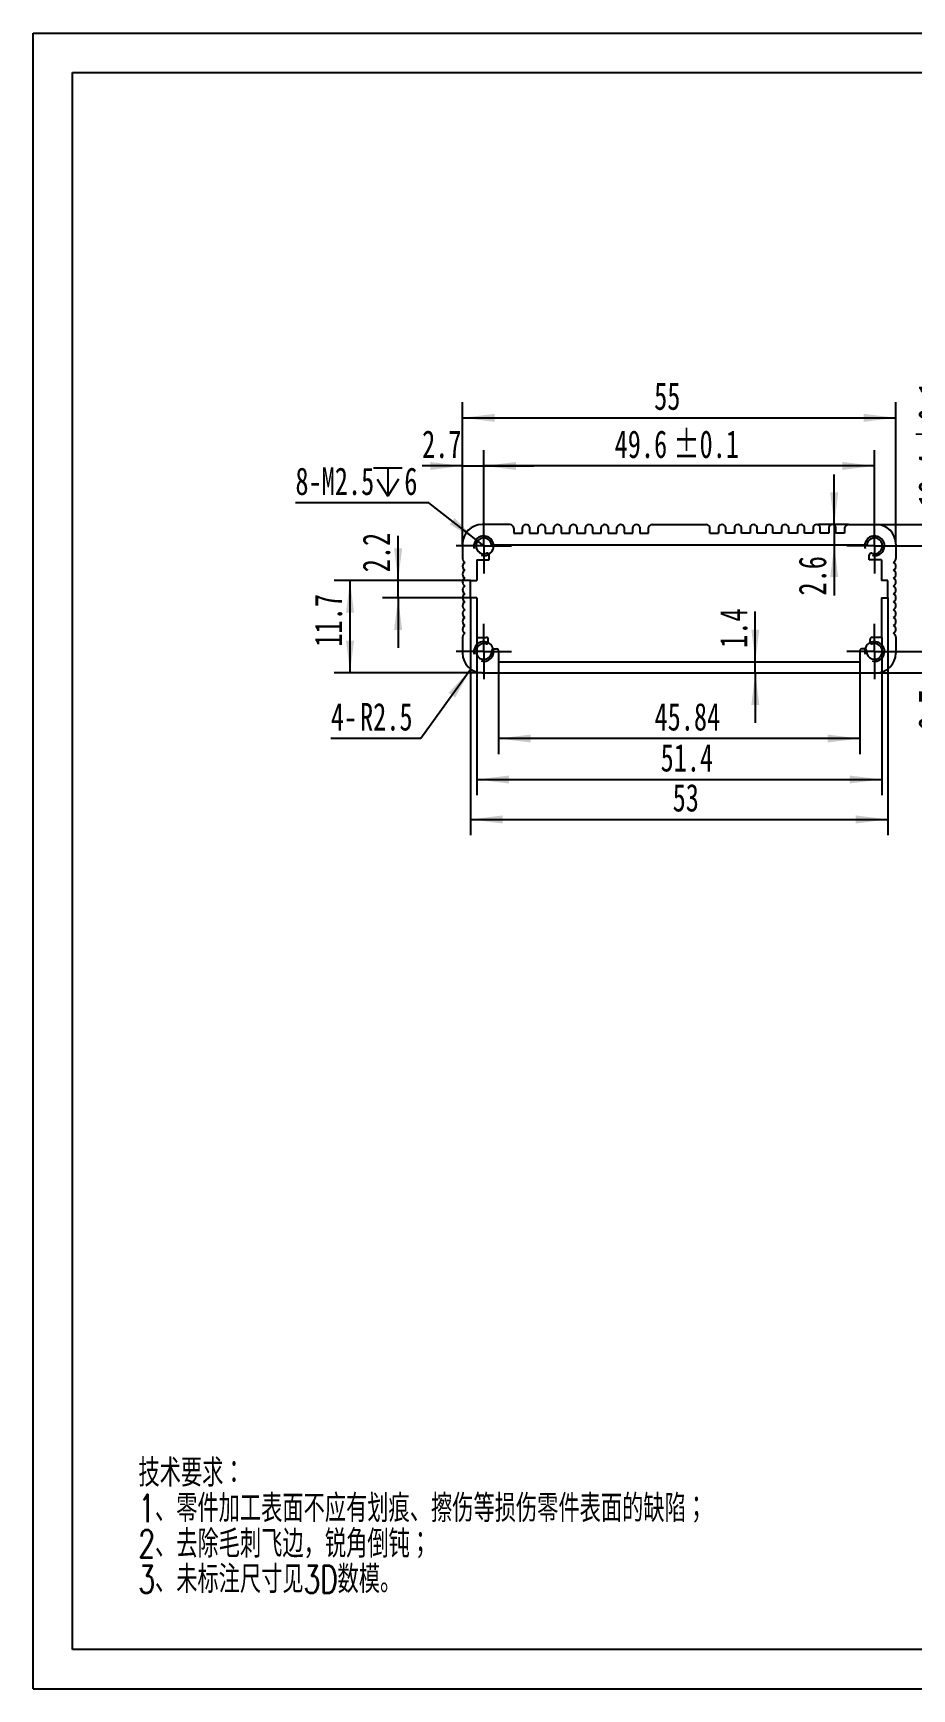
# Model space of a CAD drawing. Extents: x 0 to 297, y 0 to 210.
# Drawn here: x 0 to 111.5, y 0 to 210 of the extents above; entities that cross this region are included whole.
import ezdxf

# ---------------------------------------------------------------- set-up
doc = ezdxf.new("R2010")
doc.units = 0
doc.linetypes.add('SLD-中心线', pattern=[34.29, 30.48, -1.27, 1.27, -1.27])
doc.linetypes.add('SLD-实线', pattern=[0])
doc.layers.get('0').update_dxf_attribs({"linetype": 'CONTINUOUS'})
for name, color, linetype in [('中心线层', 7, 'SLD-中心线'), ('图框', 7, 'SLD-实线'), ('标注层', 7, 'SLD-实线')]:
    doc.layers.add(name, color=color, linetype=linetype)
doc.styles.add('SLDTEXTSTYLE0', font='TXT', dxfattribs={"width": 0.7, "bigfont": 'bigfont'})
doc.styles.add('SLDTEXTSTYLE1', font='TXT', dxfattribs={"width": 0.7})
doc.dimstyles.new('SLDDIMSTYLE0', dxfattribs={"dimtxt": 3.5, "dimasz": 4.08, "dimexe": 0, "dimexo": 0.0625, "dimgap": 0.875, "dimtad": 2, "dimrnd": 1e-09, "dimzin": 12, "dimtxsty": 'SLDTEXTSTYLE1', "dimsah": 1, "dimcen": 0.09, "dimazin": 3, "dimtfac": 1, "dimtofl": 0, "dimtmove": 0, "dimatfit": 3, "dimtolj": 1, "dimtzin": 12})
doc.dimstyles.new('SLDDIMSTYLE1', dxfattribs={"dimtxt": 3.5, "dimasz": 4.08, "dimexe": 0, "dimexo": 0.0625, "dimgap": 0.875, "dimtad": 2, "dimrnd": 1e-09, "dimzin": 12, "dimtxsty": 'SLDTEXTSTYLE1', "dimsah": 1, "dimcen": 0.09, "dimazin": 3, "dimtol": 1, "dimtp": 0.1, "dimtm": 0.1, "dimtfac": 1, "dimtofl": 0, "dimtmove": 0, "dimatfit": 3, "dimtolj": 1})
doc.dimstyles.new('SLDDIMSTYLE2', dxfattribs={"dimtxt": 3.5, "dimasz": 4.08, "dimexe": 0, "dimexo": 0.0625, "dimgap": 0.875, "dimtad": 2, "dimrnd": 1e-09, "dimzin": 12, "dimtxsty": 'SLDTEXTSTYLE1', "dimsah": 1, "dimcen": 0.09, "dimazin": 3, "dimtfac": 1, "dimtmove": 0, "dimatfit": 3, "dimtolj": 1, "dimtzin": 12})
doc.dimstyles.new('SLDDIMSTYLE3', dxfattribs={"dimtxt": 3.5, "dimasz": 4.08, "dimexe": 0, "dimexo": 0.0625, "dimgap": 0.875, "dimtad": 0, "dimtih": 1, "dimtoh": 1, "dimrnd": 1e-09, "dimzin": 12, "dimtxsty": 'SLDTEXTSTYLE1', "dimsah": 1, "dimcen": 0, "dimazin": 3, "dimtfac": 1, "dimtofl": 0, "dimtmove": 0, "dimatfit": 3, "dimtolj": 1, "dimtzin": 12})
doc.dimstyles.new('SLDDIMSTYLE4', dxfattribs={"dimtxt": 3.5, "dimasz": 4.08, "dimexe": 0, "dimexo": 0.0625, "dimgap": 0.875, "dimtad": 0, "dimtih": 1, "dimtoh": 1, "dimrnd": 1e-09, "dimzin": 12, "dimtxsty": 'SLDTEXTSTYLE1', "dimsah": 1, "dimcen": 0, "dimazin": 3, "dimtfac": 1, "dimtofl": 0, "dimtmove": 0, "dimatfit": 3, "dimtolj": 1, "dimtzin": 12})

# ---------------------------------------------------------------- blocks, each defined once
blk = doc.blocks.new('SW_NOTE_0')
at = {"layer": '标注层', "color": 0, "char_height": 3.5, "attachment_point": 1, "style": 'SLDTEXTSTYLE0'}
for s, insert in [('技术要求：', (0, 4.51)), ('1、零件加工表面不应有划痕、擦伤等损伤零件表面的缺陷；', (0, 0.01)), ('2、去除毛刺飞边，锐角倒钝；', (0, -4.49)), ('3、未标注尺寸见3D数模。', (0, -8.99))]:
    blk.add_mtext(s, dxfattribs=dict(at, insert=insert))
blk = doc.blocks.new('_D')
at = {"layer": '标注层'}
for p, q in [((54.51, 145.18), (54.51, 163.21)), ((109.51, 145.18), (109.51, 163.21)), ((54.51, 161.21), (109.51, 161.21))]:
    blk.add_line(p, q, dxfattribs=at)
for points in [[(54.51, 161.21), (58.59, 160.7), (58.59, 161.71)], [(109.51, 161.21), (105.43, 161.71), (105.43, 160.7)]]:
    blk.add_solid(points, dxfattribs=at)
at = {"layer": '标注层', "insert": (78.83, 165.72), "char_height": 3.5, "attachment_point": 1, "style": 'SLDTEXTSTYLE1'}
blk.add_mtext('55', dxfattribs=at)
blk = doc.blocks.new('_D_1')
at = {"layer": '标注层'}
for p, q in [((107.01, 147.68), (124.88, 147.68)), ((122.88, 147.68), (122.88, 128.88)), ((107.01, 128.88), (124.88, 128.88))]:
    blk.add_line(p, q, dxfattribs=at)
for points in [[(122.88, 147.68), (122.37, 143.6), (123.39, 143.6)], [(122.88, 128.88), (123.39, 132.96), (122.37, 132.96)]]:
    blk.add_solid(points, dxfattribs=at)
at = {"layer": '标注层', "insert": (118.37, 135.3), "char_height": 3.5, "attachment_point": 1, "rotation": 90, "style": 'SLDTEXTSTYLE1'}
blk.add_mtext('18.8', dxfattribs=at)
blk = doc.blocks.new('_D_2')
at = {"layer": '标注层'}
for p, q in [((116.87, 144.98), (116.87, 165.34)), ((106.81, 144.98), (118.87, 144.98)), ((116.87, 144.98), (116.87, 131.58)), ((110.31, 131.58), (118.87, 131.58))]:
    blk.add_line(p, q, dxfattribs=at)
for points in [[(116.87, 144.98), (116.36, 140.9), (117.38, 140.9)], [(116.87, 131.58), (117.38, 135.66), (116.36, 135.66)]]:
    blk.add_solid(points, dxfattribs=at)
at = {"layer": '标注层', "char_height": 3.5, "attachment_point": 1, "rotation": 90, "style": 'SLDTEXTSTYLE1'}
for s, insert in [('±0.1', (112.36, 157.46)), ('13.4', (112.36, 150.01))]:
    blk.add_mtext(s, dxfattribs=dict(at, insert=insert))
blk = doc.blocks.new('_D_3')
at = {"layer": '标注层'}
for p, q in [((57.21, 148.48), (57.21, 157.11)), ((106.81, 148.48), (106.81, 157.11)), ((106.81, 155.11), (57.21, 155.11))]:
    blk.add_line(p, q, dxfattribs=at)
for points in [[(57.21, 155.11), (61.29, 154.6), (61.29, 155.61)], [(106.81, 155.11), (102.73, 155.61), (102.73, 154.6)]]:
    blk.add_solid(points, dxfattribs=at)
at = {"layer": '标注层', "char_height": 3.5, "attachment_point": 1, "style": 'SLDTEXTSTYLE1'}
for s, insert in [('±0.1', (81.26, 159.62)), ('49.6', (73.82, 159.62))]:
    blk.add_mtext(s, dxfattribs=dict(at, insert=insert))
blk = doc.blocks.new('_D_4')
at = {"layer": '标注层'}
for p, q in [((56.31, 133.36), (56.31, 113.34)), ((107.71, 133.36), (107.71, 113.34)), ((56.31, 115.34), (107.71, 115.34))]:
    blk.add_line(p, q, dxfattribs=at)
for points in [[(56.31, 115.34), (60.39, 114.83), (60.39, 115.84)], [(107.71, 115.34), (103.63, 115.84), (103.63, 114.83)]]:
    blk.add_solid(points, dxfattribs=at)
at = {"layer": '标注层', "insert": (79.65, 119.85), "char_height": 3.5, "attachment_point": 1, "style": 'SLDTEXTSTYLE1'}
blk.add_mtext('51.4', dxfattribs=at)
blk = doc.blocks.new('_D_5')
at = {"layer": '标注层'}
for p, q in [((55.51, 138.38), (55.51, 108.27)), ((108.51, 138.38), (108.51, 108.27)), ((55.51, 110.27), (108.51, 110.27))]:
    blk.add_line(p, q, dxfattribs=at)
for points in [[(55.51, 110.27), (59.59, 109.76), (59.59, 110.78)], [(108.51, 110.27), (104.43, 110.78), (104.43, 109.76)]]:
    blk.add_solid(points, dxfattribs=at)
at = {"layer": '标注层', "insert": (81.18, 114.78), "char_height": 3.5, "attachment_point": 1, "style": 'SLDTEXTSTYLE1'}
blk.add_mtext('53', dxfattribs=at)
blk = doc.blocks.new('_D_6')
at = {"layer": '标注层'}
for p, q in [((46.33, 140.58), (46.33, 146.23)), ((55.51, 140.58), (44.33, 140.58)), ((46.33, 138.38), (46.33, 140.58)), ((55.51, 138.38), (44.33, 138.38)), ((46.33, 138.38), (46.33, 132.03))]:
    blk.add_line(p, q, dxfattribs=at)
for points in [[(46.33, 140.58), (46.84, 144.66), (45.82, 144.66)], [(46.33, 138.38), (45.82, 134.3), (46.84, 134.3)]]:
    blk.add_solid(points, dxfattribs=at)
at = {"layer": '标注层', "insert": (41.82, 141.62), "char_height": 3.5, "attachment_point": 1, "rotation": 90, "style": 'SLDTEXTSTYLE1'}
blk.add_mtext('2.2', dxfattribs=at)
blk = doc.blocks.new('_D_7')
at = {"layer": '标注层'}
for p, q in [((55.55, 129.35), (49.22, 120.53)), ((49.22, 120.53), (37.8, 120.53))]:
    blk.add_line(p, q, dxfattribs=at)
blk.add_solid([(55.55, 129.35), (52.76, 126.33), (53.58, 125.74)], dxfattribs=at)
at = {"layer": '标注层', "char_height": 3.5, "attachment_point": 1, "style": 'SLDTEXTSTYLE1'}
for s, insert in [('4-', (37.8, 125.05)), ('R2.5', (41.5, 125.05))]:
    blk.add_mtext(s, dxfattribs=dict(at, insert=insert))
blk = doc.blocks.new('_D_8')
at = {"layer": '标注层'}
for p, q in [((91.67, 130.28), (91.67, 136.64)), ((91.67, 128.88), (91.67, 130.28)), ((91.67, 128.88), (91.67, 122.53))]:
    blk.add_line(p, q, dxfattribs=at)
for points in [[(91.67, 130.28), (92.18, 134.36), (91.17, 134.36)], [(91.67, 128.88), (91.17, 124.8), (92.18, 124.8)]]:
    blk.add_solid(points, dxfattribs=at)
at = {"layer": '标注层', "insert": (87.16, 132.03), "char_height": 3.5, "attachment_point": 1, "rotation": 90, "style": 'SLDTEXTSTYLE1'}
blk.add_mtext('1.4', dxfattribs=at)
blk = doc.blocks.new('_D_9')
at = {"layer": '标注层'}
for p, q in [((101.69, 147.68), (101.69, 154.03)), ((103.51, 147.68), (99.69, 147.68)), ((101.69, 147.68), (101.69, 145.08)), ((101.69, 145.08), (101.69, 138.67))]:
    blk.add_line(p, q, dxfattribs=at)
for points in [[(101.69, 147.68), (102.19, 151.76), (101.18, 151.76)], [(101.69, 145.08), (101.18, 141), (102.19, 141)]]:
    blk.add_solid(points, dxfattribs=at)
at = {"layer": '标注层', "insert": (97.17, 138.67), "char_height": 3.5, "attachment_point": 1, "rotation": 90, "style": 'SLDTEXTSTYLE1'}
blk.add_mtext('2.6', dxfattribs=at)
blk = doc.blocks.new('_D_10')
at = {"layer": '标注层'}
for p, q in [((59.09, 130.28), (59.09, 118.53)), ((104.93, 130.28), (104.93, 118.53)), ((104.93, 120.53), (59.09, 120.53))]:
    blk.add_line(p, q, dxfattribs=at)
for points in [[(59.09, 120.53), (63.17, 120.03), (63.17, 121.04)], [(104.93, 120.53), (100.85, 121.04), (100.85, 120.03)]]:
    blk.add_solid(points, dxfattribs=at)
at = {"layer": '标注层', "insert": (78.88, 125.05), "char_height": 3.5, "attachment_point": 1, "style": 'SLDTEXTSTYLE1'}
blk.add_mtext('45.84', dxfattribs=at)
blk = doc.blocks.new('SW_SYMBOL_HOLE_DEPTH')
at = {"layer": '标注层', "color": 0}
for p, q in [((0, 875), (800, 875)), ((100, 555), (400, 75)), ((400, 875), (400, 75)), ((700, 555), (400, 75))]:
    blk.add_line(p, q, dxfattribs=at)
blk = doc.blocks.new('_D_11')
at = {"layer": '标注层'}
for p, q in [((50.24, 150.41), (33.3, 150.41)), ((56.42, 145.59), (50.24, 150.41)), ((57.21, 144.98), (56.42, 145.59))]:
    blk.add_line(p, q, dxfattribs=at)
blk.add_solid([(56.42, 145.59), (53.51, 148.5), (52.89, 147.7)], dxfattribs=at)
at = {"layer": '标注层', "xscale": 0.004511737089201878, "yscale": 0.004511737089201878, "zscale": 0.004511737089201878}
blk.add_blockref('SW_SYMBOL_HOLE_DEPTH', (43.22, 150.93), dxfattribs=at)
at = {"layer": '标注层', "char_height": 3.5, "attachment_point": 1, "style": 'SLDTEXTSTYLE1'}
for s, insert in [('8-M2.5', (33.3, 154.92)), ('6', (47.12, 154.92))]:
    blk.add_mtext(s, dxfattribs=dict(at, insert=insert))
blk = doc.blocks.new('_D_12')
at = {"layer": '标注层'}
for p, q in [((55.51, 140.58), (38.23, 140.58)), ((40.23, 128.88), (40.23, 140.58)), ((57.01, 128.88), (38.23, 128.88))]:
    blk.add_line(p, q, dxfattribs=at)
for points in [[(40.23, 140.58), (39.72, 136.5), (40.74, 136.5)], [(40.23, 128.88), (40.74, 132.96), (39.72, 132.96)]]:
    blk.add_solid(points, dxfattribs=at)
at = {"layer": '标注层', "insert": (35.72, 132.18), "char_height": 3.5, "attachment_point": 1, "rotation": 90, "style": 'SLDTEXTSTYLE1'}
blk.add_mtext('11.7', dxfattribs=at)
blk = doc.blocks.new('_D_13')
at = {"layer": '标注层'}
for p, q in [((116.87, 131.58), (116.87, 137.93)), ((110.31, 131.58), (118.87, 131.58)), ((116.87, 131.58), (116.87, 128.88)), ((107.01, 128.88), (118.87, 128.88)), ((116.87, 128.88), (116.87, 121.7))]:
    blk.add_line(p, q, dxfattribs=at)
for points in [[(116.87, 131.58), (117.38, 135.66), (116.36, 135.66)], [(116.87, 128.88), (116.36, 124.8), (117.38, 124.8)]]:
    blk.add_solid(points, dxfattribs=at)
at = {"layer": '标注层', "insert": (112.36, 121.7), "char_height": 3.5, "attachment_point": 1, "rotation": 90, "style": 'SLDTEXTSTYLE1'}
blk.add_mtext('2.7', dxfattribs=at)
blk = doc.blocks.new('_D_14')
at = {"layer": '标注层'}
for p, q in [((54.51, 145.18), (54.51, 157.11)), ((57.21, 148.48), (57.21, 157.11)), ((54.51, 155.11), (49.38, 155.11)), ((54.51, 155.11), (57.21, 155.11)), ((57.21, 155.11), (63.56, 155.11))]:
    blk.add_line(p, q, dxfattribs=at)
for points in [[(54.51, 155.11), (50.43, 155.61), (50.43, 154.6)], [(57.21, 155.11), (61.29, 154.6), (61.29, 155.61)]]:
    blk.add_solid(points, dxfattribs=at)
at = {"layer": '标注层', "insert": (49.38, 159.62), "char_height": 3.5, "attachment_point": 1, "style": 'SLDTEXTSTYLE1'}
blk.add_mtext('2.7', dxfattribs=at)
blk = doc.blocks.new('SW_CENTERMARKSYMBOL_0')
at = {"layer": '中心线层', "color": 0}
for p, q in [((0, 2.5), (0, 3.5)), ((0, 0), (0, 2.5)), ((-2.5, 0), (-3.5, 0)), ((0, 0), (-2.5, 0)), ((0, 0), (0, -2.5)), ((0, 0), (2.5, 0)), ((2.5, 0), (3.5, 0)), ((0, -2.5), (0, -3.5))]:
    blk.add_line(p, q, dxfattribs=at)
blk = doc.blocks.new('SW_CENTERMARKSYMBOL_1')
at = {"layer": '中心线层', "color": 0}
for p, q in [((0, 2.5), (0, 3.5)), ((0, 0), (0, 2.5)), ((-2.5, 0), (-3.5, 0)), ((0, 0), (-2.5, 0)), ((0, 0), (0, -2.5)), ((0, 0), (2.5, 0)), ((2.5, 0), (3.5, 0)), ((0, -2.5), (0, -3.5))]:
    blk.add_line(p, q, dxfattribs=at)
blk = doc.blocks.new('SW_CENTERMARKSYMBOL_2')
at = {"layer": '中心线层', "color": 0}
for p, q in [((0, 2.5), (0, 3.5)), ((0, 0), (0, 2.5)), ((-2.5, 0), (-3.5, 0)), ((0, 0), (-2.5, 0)), ((0, 0), (0, -2.5)), ((0, 0), (2.5, 0)), ((2.5, 0), (3.5, 0)), ((0, -2.5), (0, -3.5))]:
    blk.add_line(p, q, dxfattribs=at)
blk = doc.blocks.new('SW_CENTERMARKSYMBOL_3')
at = {"layer": '中心线层', "color": 0}
for p, q in [((0, 2.5), (0, 3.5)), ((0, 0), (0, 2.5)), ((-2.5, 0), (-3.5, 0)), ((0, 0), (-2.5, 0)), ((0, 0), (0, -2.5)), ((0, 0), (2.5, 0)), ((2.5, 0), (3.5, 0)), ((0, -2.5), (0, -3.5))]:
    blk.add_line(p, q, dxfattribs=at)

msp = doc.modelspace()

# ---------------------------------------------------------------- linework, layer by layer
at = {"color": 7, "linetype": 'SLD-实线'}
for p, q in [((60.509, 147.676), (57.009, 147.676)), ((61.009, 147.176), (61.009, 146.576)), ((62.109, 146.576), (62.109, 147.3)), ((63.009, 147.339), (63.009, 146.576)), ((64.109, 146.576), (64.109, 147.3)), ((65.009, 147.339), (65.009, 146.576)), ((66.109, 146.576), (66.109, 147.3)), ((67.009, 147.339), (67.009, 146.576)), ((68.109, 146.576), (68.109, 147.3)), ((69.009, 147.339), (69.009, 146.576)), ((70.109, 146.576), (70.109, 147.3)), ((71.009, 147.339), (71.009, 146.576)), ((72.109, 146.576), (72.109, 147.3)), ((73.009, 147.339), (73.009, 146.576)), ((74.109, 146.576), (74.109, 147.3)), ((75.009, 147.339), (75.009, 146.576)), ((76.109, 146.576), (76.109, 147.3)), ((77.009, 147.339), (77.009, 146.576)), ((78.109, 146.576), (78.109, 147.3)), ((78.559, 147.676), (85.45, 147.676)), ((85.909, 146.576), (85.909, 147.3)), ((87.009, 147.339), (87.009, 146.576)), ((87.909, 146.576), (87.909, 147.3)), ((89.009, 147.339), (89.009, 146.576)), ((89.909, 146.576), (89.909, 147.3)), ((91.009, 147.339), (91.009, 146.576)), ((91.909, 146.576), (91.909, 147.3)), ((93.009, 147.339), (93.009, 146.576)), ((93.909, 146.576), (93.909, 147.3)), ((95.009, 147.339), (95.009, 146.576)), ((95.909, 146.576), (95.909, 147.3)), ((97.009, 147.339), (97.009, 146.576)), ((97.909, 146.576), (97.909, 147.3)), ((99.009, 147.339), (99.009, 146.576)), ((99.909, 146.576), (99.909, 147.3)), ((101.009, 147.339), (101.009, 146.576)), ((101.909, 146.576), (101.909, 147.3)), ((103.009, 147.176), (103.009, 146.576)), ((103.509, 147.676), (107.009, 147.676)), ((54.509, 145.176), (54.509, 143.376)), ((105.814, 145.076), (58.201, 145.076)), ((61.009, 146.576), (62.109, 146.576)), ((63.009, 146.576), (64.109, 146.576)), ((65.009, 146.576), (66.109, 146.576)), ((67.009, 146.576), (68.109, 146.576)), ((69.009, 146.576), (70.109, 146.576)), ((71.009, 146.576), (72.109, 146.576)), ((73.009, 146.576), (74.109, 146.576)), ((75.009, 146.576), (76.109, 146.576)), ((77.009, 146.576), (78.109, 146.576)), ((85.909, 146.576), (87.009, 146.576)), ((89.009, 146.576), (87.909, 146.576)), ((91.009, 146.576), (89.909, 146.576)), ((93.009, 146.576), (91.909, 146.576)), ((95.009, 146.576), (93.909, 146.576)), ((97.009, 146.576), (95.909, 146.576)), ((99.009, 146.576), (97.909, 146.576)), ((101.009, 146.576), (99.909, 146.576)), ((103.009, 146.576), (101.909, 146.576)), ((109.509, 145.176), (109.509, 143.376)), ((56.309, 143.19), (57.873, 143.19)), ((56.309, 143.19), (56.309, 140.576)), ((57.873, 143.19), (57.873, 143.798)), ((106.142, 143.19), (106.142, 143.798)), ((107.709, 143.19), (106.142, 143.19)), ((107.709, 143.19), (107.709, 140.576)), ((55.509, 140.576), (56.309, 140.576)), ((55.509, 138.376), (55.509, 140.576)), ((108.509, 140.576), (107.709, 140.576)), ((108.509, 138.376), (108.509, 140.576)), ((56.309, 138.376), (55.509, 138.376)), ((56.309, 138.376), (56.309, 133.362)), ((107.709, 138.376), (107.709, 133.362)), ((107.709, 138.376), (108.509, 138.376)), ((54.509, 133.376), (54.509, 131.376)), ((56.309, 133.362), (57.526, 133.362)), ((57.776, 132.785), (57.776, 133.112)), ((106.242, 132.785), (106.242, 133.112)), ((107.709, 133.362), (106.492, 133.362)), ((109.509, 133.376), (109.509, 131.376)), ((58.457, 131.906), (58.837, 131.906)), ((59.087, 131.656), (59.087, 130.276)), ((59.087, 130.276), (104.932, 130.276)), ((104.932, 131.656), (104.932, 130.276)), ((105.562, 131.906), (105.182, 131.906)), ((57.009, 128.876), (107.009, 128.876))]:
    msp.add_line(p, q, dxfattribs=at)
for centre, radius, start, end in [((57.009, 145.176), 2.5, 90, 180), ((60.509, 147.176), 0.5, 0, 90), ((62.564, 147.213), 0.463, 15.83411, 169.15411), ((64.564, 147.213), 0.463, 15.83411, 169.15411), ((66.564, 147.213), 0.463, 15.83411, 169.15411), ((68.564, 147.213), 0.463, 15.83411, 169.15411), ((70.564, 147.213), 0.463, 15.83411, 169.15411), ((72.564, 147.213), 0.463, 15.83411, 169.15411), ((74.564, 147.213), 0.463, 15.83411, 169.15411), ((76.564, 147.213), 0.463, 15.83411, 169.15411), ((78.564, 147.213), 0.463, 90.57529, 169.15411), ((85.455, 147.213), 0.463, 10.84589, 90.57529), ((87.455, 147.213), 0.463, 10.84589, 164.16589), ((89.455, 147.213), 0.463, 10.84589, 164.16589), ((91.455, 147.213), 0.463, 10.84589, 164.16589), ((93.455, 147.213), 0.463, 10.84589, 164.16589), ((95.455, 147.213), 0.463, 10.84589, 164.16589), ((97.455, 147.213), 0.463, 10.84589, 164.16589), ((99.455, 147.213), 0.463, 10.84589, 164.16589), ((101.455, 147.213), 0.463, 10.84589, 164.16589), ((103.509, 147.176), 0.5, 90, 180), ((107.009, 145.176), 2.5, 0, 90), ((57.206, 144.976), 1.25, 255, 195), ((57.206, 144.976), 1.25, 255, 195), ((57.206, 144.976), 1, 5.73917, 289.48642), ((106.809, 144.976), 1.25, 255, 195), ((106.809, 144.976), 1.25, 255, 195), ((106.809, 144.976), 1, 250.51358, 174.26083), ((55.076, 143.376), 0.567, 180, 241.92751), ((55.076, 142.376), 0.567, 118.07249, 241.92751), ((57.623, 143.798), 0.25, 0, 109.48642), ((106.392, 143.798), 0.25, 70.51358, 180), ((108.943, 143.376), 0.567, 298.07249, 0), ((108.943, 142.376), 0.567, 298.07249, 61.92751), ((55.076, 141.376), 0.567, 118.07249, 241.92751), ((55.076, 140.376), 0.567, 118.07249, 241.92751), ((108.943, 141.376), 0.567, 298.07249, 61.92751), ((108.943, 140.376), 0.567, 298.07249, 61.92751), ((55.076, 139.376), 0.567, 118.07249, 241.92751), ((55.076, 138.376), 0.567, 118.07249, 241.92751), ((108.943, 139.376), 0.567, 298.07249, 61.92751), ((108.943, 138.376), 0.567, 298.07249, 61.92751), ((55.076, 137.376), 0.567, 118.07249, 241.92751), ((55.076, 136.376), 0.567, 118.07249, 241.92751), ((108.943, 137.376), 0.567, 298.07249, 61.92751), ((108.943, 136.376), 0.567, 298.07249, 61.92751), ((55.076, 135.376), 0.567, 118.07249, 241.92751), ((55.076, 134.376), 0.567, 118.07249, 241.92751), ((108.943, 135.376), 0.567, 298.07249, 61.92751), ((108.943, 134.376), 0.567, 298.07249, 61.92751), ((55.076, 133.376), 0.567, 118.07249, 180), ((57.209, 131.576), 1.25, 255, 195), ((57.209, 131.576), 1.25, 255, 195), ((57.209, 131.576), 1, 75.31034, 3.68459), ((57.526, 132.785), 0.25, 255.31034, 0), ((57.526, 133.112), 0.25, 0, 90), ((106.809, 131.576), 1.25, 255, 195), ((106.809, 131.576), 1.25, 255, 195), ((106.809, 131.576), 1, 176.31541, 104.68966), ((106.492, 133.112), 0.25, 90, 180), ((106.492, 132.785), 0.25, 180, 284.68966), ((108.943, 133.376), 0.567, 0, 61.92751), ((57.009, 131.376), 2.5, 180, 270), ((58.457, 131.656), 0.25, 90, 183.68459), ((58.837, 131.656), 0.25, 0, 90), ((105.182, 131.656), 0.25, 90, 180), ((105.562, 131.656), 0.25, 356.31541, 90), ((107.009, 131.376), 2.5, 270, 0)]:
    msp.add_arc(centre, radius, start, end, dxfattribs=at)
at = {"layer": '图框'}
for p, q in [((0, 0), (0, 210)), ((0, 210), (297, 210)), ((5, 205), (292, 205)), ((5, 5), (5, 205)), ((292, 5), (5, 5)), ((0, 0), (297, 0))]:
    msp.add_line(p, q, dxfattribs=at)

# ---------------------------------------------------------------- block references
at = {"layer": '中心线层'}
for name, p in [('SW_CENTERMARKSYMBOL_0', (57.206, 144.976)), ('SW_CENTERMARKSYMBOL_1', (106.809, 144.976)), ('SW_CENTERMARKSYMBOL_2', (57.209, 131.576)), ('SW_CENTERMARKSYMBOL_3', (106.809, 131.576))]:
    msp.add_blockref(name, p, dxfattribs=at)
at = {"layer": '标注层'}
msp.add_blockref('SW_NOTE_0', (13.374, 24.644), dxfattribs=at)

# ---------------------------------------------------------------- dimensions: what is measured, and where the dimension line sits
for base, p1, p2, angle, dimstyle, picture, middle in [((116.871, 131.576), (106.809, 144.976), (110.309, 131.576), 90, 'SLDDIMSTYLE1', '_D_2', (116.871, 157.676)), ((109.509, 161.205), (54.509, 145.176), (109.509, 145.176), 0, 'SLDDIMSTYLE0', '_D', (80.365, 161.205)), ((57.206, 155.107), (106.809, 148.476), (57.206, 148.476), 0, 'SLDDIMSTYLE1', '_D_3', (81.484, 155.107)), ((101.687, 145.076), (103.509, 147.676), (105.814, 145.076), 90, 'SLDDIMSTYLE2', '_D_9', (101.687, 140.967)), ((46.33, 140.576), (55.509, 138.376), (55.509, 140.576), 90, 'SLDDIMSTYLE2', '_D_6', (46.33, 143.925)), ((122.877, 128.876), (107.009, 147.676), (107.009, 128.876), 90, 'SLDDIMSTYLE0', '_D_1', (122.877, 138.366)), ((40.23, 140.576), (57.009, 128.876), (55.509, 140.576), 90, 'SLDDIMSTYLE0', '_D_12', (40.23, 135.243)), ((91.674, 130.276), (107.009, 128.876), (104.932, 130.276), 90, 'SLDDIMSTYLE2', '_D_8', (91.674, 134.334)), ((108.509, 110.272), (55.509, 138.376), (108.509, 138.376), 0, 'SLDDIMSTYLE0', '_D_5', (82.716, 110.272)), ((116.871, 128.876), (110.309, 131.576), (107.009, 128.876), 90, 'SLDDIMSTYLE2', '_D_13', (116.871, 124.001)), ((107.709, 115.336), (56.309, 133.362), (107.709, 133.362), 0, 'SLDDIMSTYLE0', '_D_4', (82.716, 115.336)), ((59.0871, 120.5343), (104.9316, 130.2759), (59.0871, 130.2759), 0, 'SLDDIMSTYLE0', '_D_10', (82.716, 120.5343))]:
    dim = msp.add_linear_dim(base=base, p1=p1, p2=p2, angle=angle, dimstyle=dimstyle, dxfattribs=at)
    dim.commit()
    dim.dimension.update_dxf_attribs({"geometry": picture, "text_midpoint": middle, "dimtype": 160})
dim = msp.add_linear_dim(base=(57.206, 155.107), p1=(54.509, 145.176), p2=(57.206, 148.476), dimstyle='SLDDIMSTYLE2', dxfattribs=at)
dim.commit()
dim.dimension.update_dxf_attribs({"geometry": '_D_14', "text_midpoint": (51.677, 155.107), "dimtype": 160})
dim = msp.add_radius_dim(center=(57.206, 144.976), mpoint=(56.417, 145.591), text='8-M2.5{\\fGDT;x}6', dimstyle='SLDDIMSTYLE4', override={"dimpost": '<>'}, dxfattribs=at)
dim.commit()
dim.dimension.update_dxf_attribs({"geometry": '_D_11', "text_midpoint": (40.973, 152.669), "dimtype": 164})
dim = msp.add_radius_dim(center=(57.009, 131.376), mpoint=(55.55, 129.346), text='4-<>', dimstyle='SLDDIMSTYLE3', dxfattribs=at)
dim.commit()
dim.dimension.update_dxf_attribs({"geometry": '_D_7', "text_midpoint": (42.717, 122.7), "dimtype": 164})

doc.saveas('drawing.dxf')
